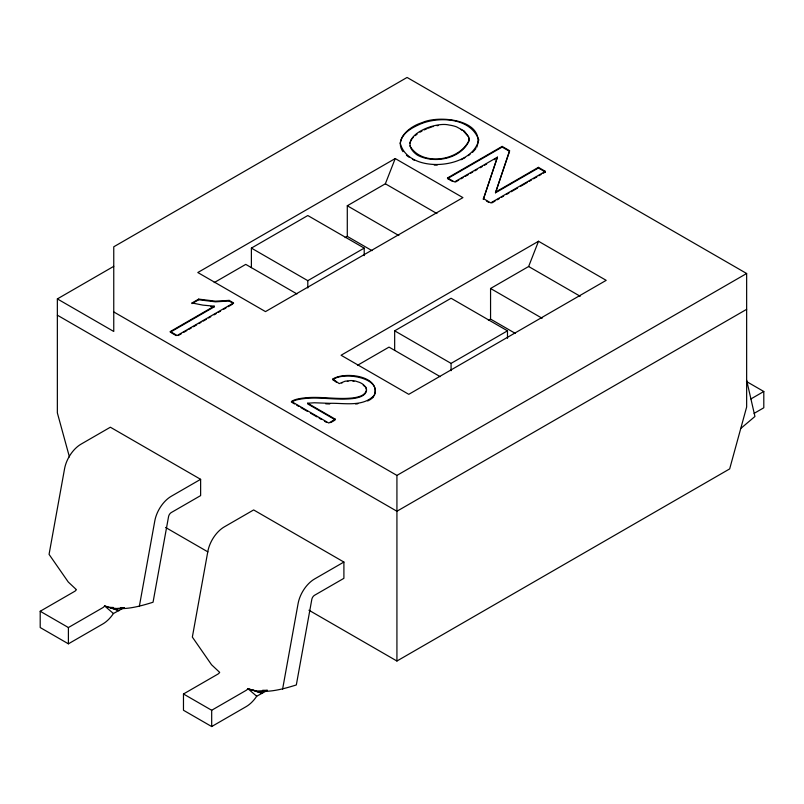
<?xml version="1.0" encoding="UTF-8"?>
<svg xmlns="http://www.w3.org/2000/svg" width="804" height="804" viewBox="0 0 804 804"><rect width="100%" height="100%" fill="white"/><g stroke="black" fill="none" stroke-linecap="round" stroke-linejoin="round"><path stroke-width="1.21" d="M478.722 139.926C472.169 169.694 407.929 174.327 400.261 143.212M139.323 606.467L154.81 520.871A23.929 13.819 -60 0 1 171.292 496.259L200.628 479.325L200.628 495.606L171.292 512.54A3.99 2.301 -60 0 0 168.549 516.65L153.051 602.236C137.665 607.01 120.248 611.804 104.6 605.935A3.99 2.301 -60 0 1 102.832 607.663L68.4 627.542L40.2 611.261L40.2 627.542L68.4 643.823L102.832 623.954A23.929 13.819 -60 0 0 113.424 613.522L124.128 607.633L120.54 607.573M282.596 689.189L298.093 603.593A23.929 13.819 -60 0 1 314.565 578.981L343.901 562.046L343.901 578.327L314.565 595.261A3.99 2.301 -60 0 0 311.821 599.362L296.324 684.958C280.948 689.731 263.521 694.525 247.873 688.646A3.99 2.301 -60 0 1 246.104 690.385L211.683 710.264L183.473 693.983L183.473 710.264L211.683 726.545L246.104 706.666A23.929 13.819 -60 0 0 256.707 696.244L267.4 690.355L262.617 690.274M400.291 143.102C401.94 132.479 413.125 127.112 421.899 123.404C440.622 116.389 471.033 118.118 478.681 139.775M497.415 157.162L483.345 199.251L497.415 157.162L454.491 181.935L447.547 177.935L447.547 178.578L452.511 181.443M495.485 192.136L538.409 167.353L545.353 171.363L545.353 172.016L538.409 168.006L495.485 192.789L509.555 150.69L502.138 146.408L447.547 177.935M495.485 192.789L509.153 152.529M372.001 250.647L347.288 236.376L347.288 205.764L385.357 183.784L395.226 158.549L462.923 197.623L265.491 311.61L197.804 272.526L395.226 158.549M409.869 143.172L411.176 139.836L413.387 137.213M515.274 333.369L490.561 319.098L490.561 288.485L528.63 266.506L538.509 241.26L606.196 280.345L408.774 394.322L341.077 355.247L538.509 241.26M476.842 147.192C486.139 119.645 438.894 114.58 421.899 122.751C410.623 125.937 393.759 138.6 402.985 151.695M372.905 397.538C385.669 378.212 343.66 370.976 332.846 379.689L332.846 379.036C344.233 371.408 380.503 375.568 374.533 394.925C363.609 407.427 344.072 402.854 329.7 403.327L314.344 402.774L307.641 403.226L307.641 403.879L335.358 419.889L335.358 419.236L307.641 403.226M475.898 148.639L472.511 152.398M741.198 428.11L754.936 416.482L746.635 380.212M468.37 155.634L470.028 154.338M370.604 399.357L372.785 397.658M415.105 135.645L417.065 134.258M69.425 456.923L57.355 412.894L57.355 298.907L113.756 266.335M251.391 267.642L251.391 248.104L307.801 215.532L364.212 248.104L364.212 255.622M214.206 282.596L245.753 264.385L296.947 293.942M192.025 302.967L198.688 299.118L215.432 301.168L229.14 300.394L233.562 302.937L177.151 335.509L170.297 331.549L170.297 332.203L214.236 306.837L214.236 306.183L202.899 305.128L192.025 302.967L192.025 303.611L198.688 299.761L215.432 301.822L229.14 301.038L233.562 303.59M170.297 331.549L214.236 306.183M345.127 237.622L347.288 236.376M447.547 178.578L502.138 147.062L509.555 151.343L509.555 150.69M178.237 335.529L181.493 333.65M183.664 332.404L186.92 330.524M189.091 329.268L191.262 328.022M193.432 326.766L196.678 324.886M198.849 323.63L201.02 322.384M203.191 321.128L206.447 319.248M208.618 318.002L210.779 316.746M214.035 314.866L216.206 313.61M218.376 312.364L220.547 311.108M223.803 309.228L225.974 307.972M228.135 306.726L232.477 304.224M455.566 181.975L458.782 180.116M460.933 178.87L463.074 177.634M465.225 176.398L468.441 174.538M470.591 173.292L472.732 172.056M474.883 170.82L477.023 169.584M480.249 167.724L482.39 166.478M484.541 165.242L486.681 164.006M494.199 159.664L497.415 157.805M251.391 248.104L307.801 280.666L364.212 248.104M545.353 171.363L490.762 202.879L483.345 198.598M491.837 202.909L495.043 201.06M497.184 199.824L499.324 198.588M501.465 197.352L503.605 196.116M506.821 194.266L508.962 193.03M511.103 191.794L517.525 188.086M520.731 186.226L527.153 182.518M529.293 181.282L531.434 180.046M533.585 178.81L536.791 176.96M538.931 175.724L541.072 174.488M543.213 173.252L545.353 172.016M394.663 350.363L394.663 330.826L451.074 298.254L507.485 330.826L507.485 338.343M357.478 365.317L389.025 347.107L440.23 376.664M488.4 320.344L490.561 319.098M335.358 419.236L328.766 423.035L291.38 401.457L293.691 400.281A17.045 9.839 0 0 1 296.998 399.166C315.861 394.764 335.389 400.342 354.413 397.719C358.755 396.885 364.393 395.679 366.262 391.076A14.703 8.492 0 0 0 366.403 388.754A13.045 7.537 0 0 0 365.699 386.995L363.217 384.473A21.718 12.532 0 0 0 359.559 382.392L355.368 381.036A13.638 7.869 0 0 0 350.946 380.553L345.057 381.227L339.218 383.619L332.846 379.036M330.645 422.602L334.414 420.432M394.663 330.826L451.074 363.388L507.485 330.826M40.2 611.261L74.631 591.382A3.99 2.301 -60 0 0 76.39 589.644L68.27 582.026L49.064 554.358L64.561 468.762A23.929 13.819 -60 0 1 81.043 444.15L110.369 427.215L200.628 479.325M113.756 311.932L396.925 475.415L746.645 273.501L746.645 407.025L729.67 468.903L396.925 661.019L308.947 610.226M746.645 309.329L396.925 511.243L57.355 315.188M183.473 693.983L217.904 674.104A3.99 2.301 -60 0 0 219.673 672.365L211.542 664.747L192.347 637.08L207.834 551.484A23.929 13.819 -60 0 1 224.316 526.871L253.652 509.937L343.901 562.046M750.886 398.955L763.8 391.498L763.8 407.779L754.122 413.377M367.669 400.995L370.272 399.568M420 132.168L421.969 131.112M461.084 159.735L464.923 157.715M291.38 402.111L293.691 400.935A17.045 9.839 0 0 1 296.998 399.819C315.861 395.417 335.389 400.995 354.413 398.372C358.755 397.538 364.393 396.332 366.262 391.729A14.703 8.492 0 0 0 366.403 389.397A13.045 7.537 0 0 0 365.699 387.649M424.18 129.946L426.884 128.751M341.71 383.016L342.243 382.794M428.271 128.158L431.416 127.092M432.472 126.741L433.336 126.499M437.034 125.705L438.27 125.524M355.669 404.02L357.85 403.739M347.398 381.418L347.961 381.347M114.681 608.829L124.128 607.633M257.963 691.54L267.4 690.355M437.265 165.051L434.21 165.061M113.364 607.452L109.766 607.392L119.103 610.688L104.6 605.935L113.424 613.522M325.7 403.809L329.7 403.98M210.839 306.515L214.236 306.837M253.049 690.113L262.375 693.41L247.873 688.646L256.707 696.244M412.462 159.303L414.341 160.247M746.645 273.501L407.075 77.455L113.756 246.798L113.756 331.469L57.355 298.907M486.531 201.09L488.641 202.306M746.444 381.478L763.8 391.498M385.357 183.784L436.934 213.562M528.63 266.506L580.207 296.274M347.288 205.764L398.854 235.542M490.561 288.485L542.127 318.263M171.282 332.766L176.177 335.59M292.455 402.724L294.586 403.96M296.726 405.196L298.857 406.422M300.997 407.658L307.409 411.357M310.605 413.206L317.017 416.904M319.148 418.14L321.288 419.376M324.494 421.226L326.625 422.462M165.564 527.444L207.924 551.906M460.722 129.374L462.531 130.499M332.846 379.689L336.484 382.302M406.442 155.242L409.025 157.192M463.436 131.052L467.938 136.107M363.217 385.126L364.996 386.714M409.909 145.866C421.768 166.719 459.345 161.132 468.913 140.559A23.215 13.407 0 0 0 468.551 136.66L464.37 131.112L456.441 126.811A24.944 14.402 0 0 0 449.064 125.032C433.647 121.072 393.648 138.298 417.346 155.102C434.049 164.117 460.461 159.081 468.913 141.213A23.215 13.407 0 0 0 468.551 137.303L468.41 136.951M538.409 167.353L538.409 168.006M502.138 146.408L502.138 147.062M451.074 363.388L451.074 370.714M396.925 475.415L396.925 661.019M307.801 280.666L307.801 287.993M229.14 300.394L229.14 301.038M211.683 710.264L211.683 726.545M198.688 299.118L198.688 299.761M68.4 627.542L68.4 643.823M353.026 381.317A13.638 7.869 0 0 1 353.941 381.428"/></g></svg>
